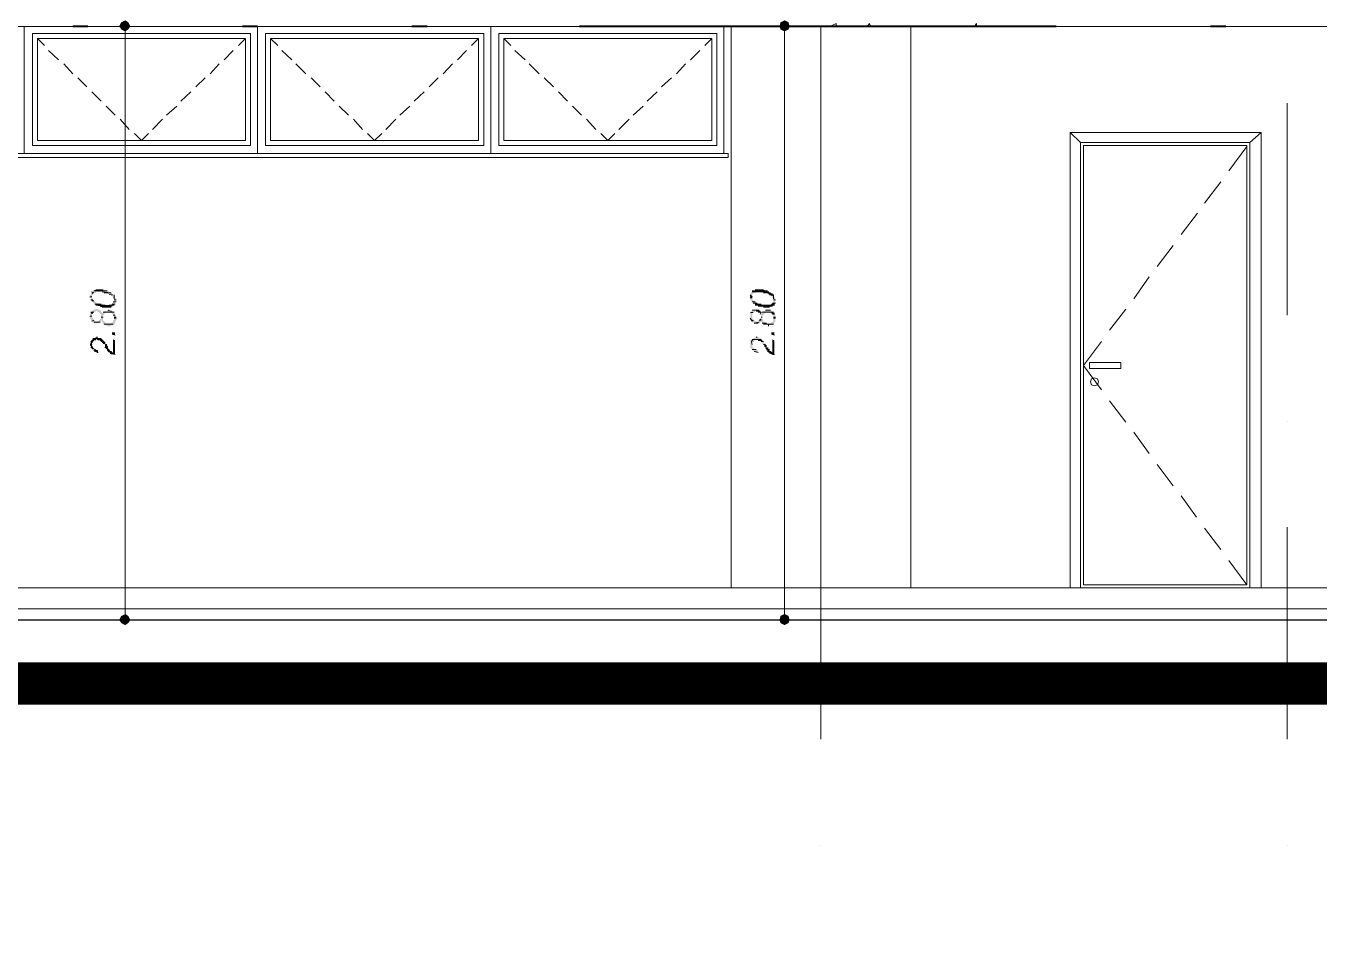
# Model space of a CAD drawing. Header units: millimetres. Extents: x 182 to 575, y -105 to 95.
# Drawn here: x 287.38 to 293.48, y 64.96 to 69.31 of the extents above; entities that cross this region are included whole.
import ezdxf

# ---------------------------------------------------------------- set-up
doc = ezdxf.new("R2010")
doc.units = ezdxf.units.MM
doc.header["$MEASUREMENT"] = 0
doc.layers.add('PDF_Geometry', color=7, linetype='Continuous')
doc.layers.add('PDF_Solid Fills', color=7, linetype='Continuous')

msp = doc.modelspace()

# ---------------------------------------------------------------- hatches: boundary and pattern name
at = {"layer": 'PDF_Solid Fills', "transparency": 33554559}
for points in [[(287.8325837197804, 69.2919589996221), (287.8516305716323, 69.28243556046863), (287.865917317664, 69.2919589996221), (287.8754407303625, 69.30624574565383), (287.865917317664, 69.32529257105065), (287.8516305716323, 69.3348160102041), (287.8325837197804, 69.32529257105065), (287.8230603070821, 69.30624574565383)], [(290.9421085610503, 69.2919589996221), (290.961155412902, 69.28243556046863), (290.9802022382989, 69.2919589996221), (290.9849655716323, 69.30624574565383), (290.9802022382989, 69.32529257105065), (290.961155412902, 69.3348160102041), (290.9421085610503, 69.32529257105065), (290.9373452277168, 69.30624574565383)], [(290.9135350689868, 68.03005228004537), (290.9135350689868, 68.0348156133787), (290.9087749631666, 68.03957894671203), (290.9040116562884, 68.0443390260771), (290.8992515504682, 68.04910235941045), (290.8944882171349, 68.04910235941045), (290.8563945398862, 68.05386246523054), (290.8563945398862, 68.04910235941045), (290.875441391738, 68.04910235941045), (290.8802014711032, 68.0443390260771), (290.8849648044364, 68.0443390260771), (290.8897281377698, 68.03957894671203), (290.8944882171349, 68.03957894671203), (290.8992515504682, 68.0348156133787), (290.9040116562884, 68.0348156133787), (290.9040116562884, 68.02529220068027), (290.9087749631666, 68.02529220068027), (290.9087749631666, 68.00624534882843), (290.9040116562884, 68.0014820154951), (290.8992515504682, 67.99672193613003), (290.8944882171349, 67.99672193613003), (290.8897281377698, 67.9919586027967), (290.8611546192514, 67.9919586027967), (290.8563945398862, 67.99672193613003), (290.8421077938544, 67.99672193613003), (290.8373444605212, 68.0014820154951), (290.8278210478228, 68.0014820154951), (290.8278210478228, 68.00624534882843), (290.8230609420026, 68.00624534882843), (290.8182976086692, 68.01100545464854), (290.8135375293043, 68.01576876152686), (290.8087741959708, 68.02052886734694), (290.8087741959708, 68.0443390260771), (290.8135375293043, 68.0443390260771), (290.8135375293043, 68.04910235941045), (290.8230609420026, 68.04910235941045), (290.8278210478228, 68.05386246523054), (290.8040108626375, 68.05386246523054), (290.8040108626375, 68.04910235941045), (290.7992507832726, 68.0443390260771), (290.7992507832726, 68.01576876152686), (290.8040108626375, 68.01576876152686), (290.8040108626375, 68.01100545464854), (290.8087741959708, 68.00624534882843), (290.8182976086692, 67.99672193613003), (290.8230609420026, 67.99672193613003), (290.8230609420026, 67.9919586027967), (290.832584354701, 67.9919586027967), (290.8373444605212, 67.98719526946334), (290.8468678732196, 67.98719526946334), (290.8468678732196, 67.98243519009829), (290.8992515504682, 67.98243519009829), (290.8992515504682, 67.98719526946334), (290.9040116562884, 67.98719526946334), (290.9087749631666, 67.9919586027967), (290.9135350689868, 67.9919586027967), (290.9135350689868, 67.99672193613003), (290.9182984023201, 68.0014820154951), (290.9182984023201, 68.02529220068027)], [(290.8659179525847, 68.063385877929), (290.8230609420026, 68.063385877929), (290.8182976086692, 68.05862577210885), (290.8706780584047, 68.05862577210885)], [(287.7325829525847, 67.98719526946334), (287.7373462594629, 67.98243519009829), (287.7849633758651, 67.98243519009829), (287.7897267091984, 67.98719526946334), (287.7944900425317, 67.98719526946334), (287.7230595134312, 67.9919586027967), (287.7230595134312, 67.98719526946334)], [(287.7325829525847, 67.82529063983374), (287.7373462594629, 67.82053053401363), (287.7421063652831, 67.82053053401363), (287.7563931113149, 67.81576722713531), (287.7516297779814, 67.82053053401363), (287.7468696986164, 67.82529063983374), (287.7421063652831, 67.83005397316707), (287.7373462594629, 67.83481405253215), (287.699249354701, 67.83481405253215), (287.699249354701, 67.83005397316707), (287.6944892488809, 67.83005397316707), (287.6944892488809, 67.82529063983374), (287.6897259420026, 67.82529063983374), (287.6897259420026, 67.81100712131523), (287.6849658361825, 67.81100712131523), (287.6849658361825, 67.80148370861679), (287.6897259420026, 67.79672037528347), (287.6897259420026, 67.78719696258503), (287.6944892488809, 67.78719696258503), (287.6944892488809, 67.78243362925171), (287.7087727673994, 67.78243362925171), (287.7040126880344, 67.78719696258503), (287.699249354701, 67.79195704195014), (287.699249354701, 67.79672037528347), (287.6944892488809, 67.79672037528347), (287.6944892488809, 67.81100712131523), (287.699249354701, 67.81576722713531), (287.699249354701, 67.82053053401363), (287.7040126880344, 67.82053053401363), (287.7040126880344, 67.82529063983374), (287.7135361007328, 67.82529063983374), (287.7135361007328, 67.83005397316707), (287.7182994340661, 67.83005397316707), (287.7230595134312, 67.82529063983374)], [(287.7802032965, 67.7665625137726), (287.7802032965, 67.76338677739986), (287.7849633758651, 67.76243515184295), (287.7849633758651, 67.75862669803479), (287.8040134552301, 67.75862669803479), (287.8040134552301, 67.82529063983374), (287.7944900425317, 67.83005397316707), (287.7944900425317, 67.76815011073319), (287.7897267091984, 67.76815011073319), (287.7897267091984, 67.7729102165533), (287.7802032965, 67.7729102165533), (287.7802032965, 67.77767352343162), (287.7754399631666, 67.78243362925171), (287.7706798573466, 67.78719696258503), (287.7706798573466, 67.79195704195014), (287.7563931113149, 67.79195704195014), (287.7611564446481, 67.78719696258503), (287.7659165240132, 67.78243362925171), (287.7659165240132, 67.77767352343162), (287.7706798573466, 67.7729102165533), (287.7754399631666, 67.76815011073319)], [(287.7897267091984, 67.8538641318972), (287.8040134552301, 67.84910079856388), (287.8040134552301, 67.86338757105067), (287.7897267091984, 67.86338757105067)], [(290.8373444605212, 67.76815011073319), (290.8373444605212, 67.77767352343162), (290.832584354701, 67.77767352343162), (290.8278210478228, 67.78243362925171), (290.8182976086692, 67.78243362925171), (290.8182976086692, 67.78719696258503), (290.8135375293043, 67.78719696258503), (290.8135375293043, 67.79195704195014), (290.8087741959708, 67.79195704195014), (290.8087741959708, 67.81576722713531), (290.8135375293043, 67.82053053401363), (290.8135375293043, 67.82529063983374), (290.8230609420026, 67.82529063983374), (290.8278210478228, 67.83005397316707), (290.832584354701, 67.83005397316707), (290.8373444605212, 67.82529063983374), (290.8468678732196, 67.82529063983374), (290.8468678732196, 67.82053053401363), (290.851631206553, 67.82053053401363), (290.851631206553, 67.81576722713531), (290.8563945398862, 67.81576722713531), (290.8563945398862, 67.81100712131523), (290.8611546192514, 67.80624378798187), (290.8659179525847, 67.80148370861679), (290.8659179525847, 67.79672037528347), (290.8706780584047, 67.79195704195014), (290.8802014711032, 67.79195704195014), (290.875441391738, 67.79672037528347), (290.875441391738, 67.80148370861679), (290.8706780584047, 67.80624378798187), (290.8706780584047, 67.81100712131523), (290.8659179525847, 67.81100712131523), (290.8659179525847, 67.81576722713531), (290.8611546192514, 67.82053053401363), (290.8563945398862, 67.82529063983374), (290.8563945398862, 67.83005397316707), (290.851631206553, 67.83005397316707), (290.851631206553, 67.83481405253215), (290.8421077938544, 67.83481405253215), (290.8421077938544, 67.83957738586547), (290.8182976086692, 67.83957738586547), (290.8182976086692, 67.83481405253215), (290.8135375293043, 67.83481405253215), (290.8087741959708, 67.83005397316707), (290.8040108626375, 67.82529063983374), (290.8040108626375, 67.82053053401363), (290.7992507832726, 67.82053053401363), (290.7992507832726, 67.79195704195014), (290.8040108626375, 67.78719696258503), (290.8040108626375, 67.78243362925171), (290.8087741959708, 67.78243362925171), (290.8087741959708, 67.77767352343162), (290.8159167728388, 67.77529266668022), (290.8182976086692, 67.7729102165533), (290.8246480053321, 67.77132315322392), (290.8278210478228, 67.76815011073319)], [(290.8897281377698, 67.76656233442566), (290.8897281377698, 67.76338677739986), (290.895678845337, 67.76219696254974), (290.8992515504682, 67.75862669803479), (290.9135350689868, 67.75862669803479), (290.9135350689868, 67.82529063983374), (290.9040116562884, 67.83005397316707), (290.9040116562884, 67.76815011073319), (290.8992515504682, 67.7729102165533), (290.8944882171349, 67.7729102165533), (290.8897281377698, 67.77767352343162), (290.8897281377698, 67.78243362925171), (290.875441391738, 67.78243362925171), (290.875441391738, 67.77767352343162), (290.8802014711032, 67.77767352343162), (290.8802014711032, 67.7729102165533), (290.8849648044364, 67.7729102165533), (290.8849648044364, 67.76815011073319)], [(290.8992515504682, 67.8538641318972), (290.9135350689868, 67.84910079856388), (290.9135350689868, 67.86338757105067), (290.8992515504682, 67.86338757105067)], [(287.7040126880344, 67.77576832029258), (287.7040126880344, 67.7729102165533), (287.7167120180051, 67.76973645120157), (287.7182994340661, 67.76815011073319), (287.7230595134312, 67.76815011073319), (287.7230595134312, 67.77767352343162), (287.699249354701, 67.77767352343162)], [(287.8516305716323, 66.48243323242633), (287.865917317664, 66.49195989909298), (287.8754407303625, 66.5062434176115), (287.865917317664, 66.52529024300834), (287.8516305716323, 66.53481690967499), (287.8325837197804, 66.52529024300834), (287.8230603070821, 66.5062434176115), (287.8325837197804, 66.49195989909298)], [(290.961155412902, 66.48243323242633), (290.9802022382989, 66.49195989909298), (290.9849655716323, 66.5062434176115), (290.9802022382989, 66.52529024300834), (290.961155412902, 66.53481690967499), (290.9421085610503, 66.52529024300834), (290.9373452277168, 66.5062434176115), (290.9421085610503, 66.49195989909298)]]:
    msp.add_hatch(color=256, dxfattribs=at).paths.add_polyline_path(points)
h = msp.add_hatch(color=256, dxfattribs=at)
h.paths.add_polyline_path([(289.8127043037751, 69.16005292720146), (289.8227039009973, 69.16005292720146), (289.8127043037751, 69.16005292720146)], flags=0)
h.paths.add_polyline_path([(289.8227039009973, 69.15755388553478), (289.8152033593307, 69.15755388553478), (289.8227039009973, 69.15755388553478)], flags=0)
h.paths.add_polyline_path([(289.8152033593307, 69.15755388553478), (289.8227039009973, 69.15755388553478), (289.8152033593307, 69.15755388553478)], flags=0)
h.paths.add_polyline_path([(289.8177024148862, 69.15255407997924), (289.8252029565529, 69.15255407997924), (289.8177024148862, 69.15255407997924)], flags=0)
h = msp.add_hatch(color=256, dxfattribs=at)
h.paths.add_polyline_path([(287.4202041787751, 68.47505367720146), (287.3902019982195, 68.47505367720146), (287.4202041787751, 68.47505367720146)], flags=0)
h.paths.add_polyline_path([(287.3902019982195, 68.47505367720146), (287.4202041787751, 68.47505367720146), (287.3902019982195, 68.47505367720146)], flags=0)
h.paths.add_polyline_path([(287.4177017343306, 68.47505367720146), (287.392704442664, 68.47505367720146), (287.4177017343306, 68.47505367720146)], flags=0)
h = msp.add_hatch(color=256, dxfattribs=at)
h.paths.add_polyline_path([(287.4277013315529, 68.43255285775702), (287.3977025398862, 68.43255285775702), (287.4277013315529, 68.43255285775702)], flags=0)
h.paths.add_polyline_path([(287.4277013315529, 68.43255285775702), (287.4002015954418, 68.43255285775702), (287.4277013315529, 68.43255285775702)], flags=0)
h.paths.add_polyline_path([(287.4002015954418, 68.43255285775702), (287.4277013315529, 68.43255285775702), (287.4002015954418, 68.43255285775702)], flags=0)
h = msp.add_hatch(color=256, dxfattribs=at)
h.paths.add_polyline_path([(287.4202041787751, 68.43005381609035), (287.4077021371085, 68.43005381609035), (287.4202041787751, 68.43005381609035)], flags=0)
h.paths.add_polyline_path([(287.4077021371085, 68.43005381609035), (287.4202041787751, 68.43005381609035), (287.4077021371085, 68.43005381609035)], flags=0)
h.paths.add_polyline_path([(287.4177017343306, 68.43005381609035), (287.410201192664, 68.43005381609035), (287.4177017343306, 68.43005381609035)], flags=0)
h.paths.add_polyline_path([(287.410201192664, 68.43005381609035), (287.4177017343306, 68.43005381609035), (287.410201192664, 68.43005381609035)], flags=0)
h = msp.add_hatch(color=256, dxfattribs=at)
h.paths.add_polyline_path([(287.4052030954418, 68.15255407997924), (287.4052030954418, 68.15255407997924), (287.4052030954418, 68.15255407997924)], flags=0)
h.paths.add_polyline_path([(287.4002015954418, 68.15255407997924), (287.410201192664, 68.15255407997924), (287.4002015954418, 68.15255407997924)], flags=0)
h.paths.add_polyline_path([(287.410201192664, 68.15255407997924), (287.4002015954418, 68.15255407997924), (287.410201192664, 68.15255407997924)], flags=0)
h.paths.add_polyline_path([(287.3977025398862, 68.15255407997924), (287.4127036371085, 68.15255407997924), (287.3977025398862, 68.15255407997924)], flags=0)
h.paths.add_polyline_path([(287.4127036371085, 68.15255407997924), (287.3977025398862, 68.15255407997924), (287.4127036371085, 68.15255407997924)], flags=0)
h = msp.add_hatch(color=256, dxfattribs=at)
h.paths.add_polyline_path([(287.4202041787751, 68.14505353831257), (287.4277013315529, 68.14505353831257), (287.4202041787751, 68.14505353831257)], flags=0)
h.paths.add_polyline_path([(287.4277013315529, 68.14505353831257), (287.4202041787751, 68.14505353831257), (287.4277013315529, 68.14505353831257)], flags=0)
h.paths.add_polyline_path([(287.4227032204417, 68.1425544966459), (287.4302037621084, 68.1425544966459), (287.4227032204417, 68.1425544966459)], flags=0)
h.paths.add_polyline_path([(287.4302037621084, 68.1425544966459), (287.4227032204417, 68.1425544966459), (287.4302037621084, 68.1425544966459)], flags=0)
h = msp.add_hatch(color=256, dxfattribs=at)
h.paths.add_polyline_path([(287.4202041787751, 68.0800544966459), (287.3902019982195, 68.0800544966459), (287.4202041787751, 68.0800544966459)], flags=0)
h.paths.add_polyline_path([(287.3902019982195, 68.0800544966459), (287.4202041787751, 68.0800544966459), (287.3902019982195, 68.0800544966459)], flags=0)
h.paths.add_polyline_path([(287.4177017343306, 68.0800544966459), (287.392704442664, 68.0800544966459), (287.4177017343306, 68.0800544966459)], flags=0)
h = msp.add_hatch(color=256, dxfattribs=at)
h.paths.add_polyline_path([(287.4277013315529, 68.03755367720146), (287.3977025398862, 68.03755367720146), (287.4277013315529, 68.03755367720146)], flags=0)
h.paths.add_polyline_path([(287.4277013315529, 68.03755367720146), (287.4002015954418, 68.03755367720146), (287.4277013315529, 68.03755367720146)], flags=0)
h.paths.add_polyline_path([(287.4002015954418, 68.03755367720146), (287.4277013315529, 68.03755367720146), (287.4002015954418, 68.03755367720146)], flags=0)
h = msp.add_hatch(color=256, dxfattribs=at)
h.paths.add_polyline_path([(287.4202041787751, 68.03505292720146), (287.4077021371085, 68.03505292720146), (287.4202041787751, 68.03505292720146)], flags=0)
h.paths.add_polyline_path([(287.4077021371085, 68.03505292720146), (287.4202041787751, 68.03505292720146), (287.4077021371085, 68.03505292720146)], flags=0)
h.paths.add_polyline_path([(287.4177017343306, 68.03505292720146), (287.410201192664, 68.03505292720146), (287.4177017343306, 68.03505292720146)], flags=0)
h.paths.add_polyline_path([(287.410201192664, 68.03505292720146), (287.4177017343306, 68.03505292720146), (287.410201192664, 68.03505292720146)], flags=0)
h = msp.add_hatch(color=256, dxfattribs=at)
h.paths.add_polyline_path([(287.8040134552301, 68.0348156133787), (287.7992501218969, 68.0348156133787), (287.7992501218969, 68.03957894671203), (287.7944900425317, 68.03957894671203), (287.7849633758651, 68.03957894671203), (287.7849633758651, 68.0348156133787), (287.7897267091984, 68.0348156133787), (287.7944900425317, 68.03005228004537), (287.7944900425317, 68.02529220068027), (287.7992501218969, 68.02052886734694), (287.7992501218969, 68.01100545464854), (287.7944900425317, 68.00624534882843), (287.7944900425317, 68.0014820154951), (287.7897267091984, 68.0014820154951), (287.7897267091984, 67.99672193613003), (287.7849633758651, 67.99672193613003), (287.7802032965, 67.9919586027967), (287.7992501218969, 67.9919586027967), (287.8040134552301, 67.99672193613003), (287.8040134552301, 68.00624534882843), (287.8087735610503, 68.00624534882843), (287.8087735610503, 68.02052886734694), (287.8040134552301, 68.02529220068027)])
h.paths.add_polyline_path([(287.7468696986164, 67.9919586027967), (287.7468696986164, 67.99672193613003), (287.7278228467645, 67.99672193613003), (287.7278228467645, 68.0014820154951), (287.7182994340661, 68.0014820154951), (287.7135361007328, 68.00624534882843), (287.7087727673994, 68.00624534882843), (287.7087727673994, 68.01100545464854), (287.7040126880344, 68.01100545464854), (287.7040126880344, 68.01576876152686), (287.699249354701, 68.01576876152686), (287.699249354701, 68.02052886734694), (287.6944892488809, 68.02529220068027), (287.6944892488809, 68.03957894671203), (287.699249354701, 68.03957894671203), (287.699249354701, 68.0443390260771), (287.7040126880344, 68.04910235941045), (287.7135361007328, 68.04910235941045), (287.7135361007328, 68.05386246523054), (287.7421063652831, 68.05386246523054), (287.7468696986164, 68.04910235941045), (287.7611564446481, 68.04910235941045), (287.7668689291974, 68.04814995422632), (287.7706798573466, 68.0443390260771), (287.7754399631666, 68.0443390260771), (287.7944900425317, 68.03957894671203), (287.7944900425317, 68.0443390260771), (287.7897267091984, 68.0443390260771), (287.7897267091984, 68.04910235941045), (287.7802032965, 68.04910235941045), (287.7802032965, 68.05386246523054), (287.7754399631666, 68.05386246523054), (287.7706798573466, 68.05862577210885), (287.7563931113149, 68.05862577210885), (287.7563931113149, 68.063385877929), (287.7516297779814, 68.063385877929), (287.7087727673994, 68.05862577210885), (287.699249354701, 68.05862577210885), (287.699249354701, 68.05386246523054), (287.6944892488809, 68.05386246523054), (287.6897259420026, 68.04910235941045), (287.6897259420026, 68.03957894671203), (287.6849658361825, 68.03957894671203), (287.6849658361825, 68.02529220068027), (287.6897259420026, 68.02529220068027), (287.6897259420026, 68.01576876152686), (287.6944892488809, 68.01100545464854), (287.6944892488809, 68.00624534882843), (287.699249354701, 68.00624534882843), (287.699249354701, 68.0014820154951), (287.7040126880344, 68.0014820154951), (287.7040126880344, 67.99672193613003), (287.7087727673994, 67.99672193613003), (287.7135361007328, 67.9919586027967)])
h = msp.add_hatch(color=256, dxfattribs=at)
h.paths.add_polyline_path([(287.432702817664, 67.97005388553478), (287.4252022759973, 67.97005388553478), (287.432702817664, 67.97005388553478)], flags=0)
h.paths.add_polyline_path([(287.4252022759973, 67.97005388553478), (287.432702817664, 67.97005388553478), (287.4252022759973, 67.97005388553478)], flags=0)
h.paths.add_polyline_path([(287.432702817664, 67.97005388553478), (287.4252022759973, 67.97005388553478), (287.432702817664, 67.97005388553478)], flags=0)
h = msp.add_hatch(color=256, dxfattribs=at)
h.paths.add_polyline_path([(287.4302037621084, 67.96505407997924), (287.4352018732196, 67.96505407997924), (287.4302037621084, 67.96505407997924)], flags=0)
h.paths.add_polyline_path([(287.4352018732196, 67.96505407997924), (287.4302037621084, 67.96505407997924), (287.4352018732196, 67.96505407997924)], flags=0)
h.paths.add_polyline_path([(287.4377043037751, 67.96005428831256), (287.432702817664, 67.96005428831256), (287.4377043037751, 67.96005428831256)], flags=0)
h.paths.add_polyline_path([(287.432702817664, 67.96005428831256), (287.4377043037751, 67.96005428831256), (287.432702817664, 67.96005428831256)], flags=0)
h = msp.add_hatch(color=256, dxfattribs=at)
h.paths.add_polyline_path([(287.6897259420026, 67.95862500491309), (287.6897259420026, 67.94910159221469), (287.6849658361825, 67.94910159221469), (287.6849658361825, 67.93005474036283), (287.6897259420026, 67.92291376841406), (287.6897259420026, 67.9205313276644), (287.6944892488809, 67.91576799433108), (287.6944892488809, 67.91100466099776), (287.7040126880344, 67.91100466099776), (287.7040126880344, 67.90624458163265), (287.7278228467645, 67.90624458163265), (287.7278228467645, 67.91021158183499), (287.7325829525847, 67.91100466099776), (287.7373462594629, 67.91100466099776), (287.7373462594629, 67.91576799433108), (287.7405200189345, 67.91894390571917), (287.7421063652831, 67.91577122183533), (287.7421063652831, 67.91100466099776), (287.7468696986164, 67.90624458163265), (287.7468696986164, 67.90148124829932), (287.7516297779814, 67.90148124829932), (287.7563931113149, 67.89672114247924), (287.7659165240132, 67.89672114247924), (287.7659165240132, 67.89195783560092), (287.7802032965, 67.89195783560092), (287.7849633758651, 67.89672114247924), (287.7944900425317, 67.89672114247924), (287.7944900425317, 67.90148124829932), (287.7992501218969, 67.90148124829932), (287.8040134552301, 67.91100466099776), (287.8040134552301, 67.91100951603752), (287.8087735610503, 67.9205313276644), (287.8087735610503, 67.93481484618293), (287.8040134552301, 67.93957815306125), (287.8040134552301, 67.94910159221469), (287.7992501218969, 67.95386167157977), (287.7992501218969, 67.95862500491309), (287.7944900425317, 67.95862500491309), (287.7944900425317, 67.96338833824642), (287.7516297779814, 67.96338833824642), (287.7516297779814, 67.95862500491309), (287.7468696986164, 67.95862500491309), (287.7468696986164, 67.95386167157977), (287.7421063652831, 67.95386167157977), (287.7421063652831, 67.95862500491309), (287.7373462594629, 67.95862500491309), (287.7373462594629, 67.96338833824642), (287.7325829525847, 67.9681484176115), (287.7278228467645, 67.9681484176115), (287.7230595134312, 67.97291175094482), (287.7087727673994, 67.97291175094482), (287.7040126880344, 67.9681484176115), (287.699249354701, 67.9681484176115), (287.6944892488809, 67.96338833824642)])
h.paths.add_polyline_path([(287.699249354701, 67.95386167157977), (287.7040126880344, 67.95862500491309), (287.7087727673994, 67.95862500491309), (287.7135361007328, 67.96338833824642), (287.7182994340661, 67.96338833824642), (287.7230595134312, 67.95862500491309), (287.7278228467645, 67.95862500491309), (287.7325829525847, 67.95386167157977), (287.7325829525847, 67.94910159221469), (287.7373462594629, 67.94910159221469), (287.7373462594629, 67.92529140702949), (287.7325829525847, 67.92529140702949), (287.7325829525847, 67.9205313276644), (287.7278228467645, 67.9205313276644), (287.7230595134312, 67.91576799433108), (287.7087727673994, 67.91576799433108), (287.7087727673994, 67.9205313276644), (287.7040126880344, 67.9205313276644), (287.699249354701, 67.92529140702949), (287.699249354701, 67.93005474036283), (287.6944892488809, 67.93481484618293), (287.6944892488809, 67.94910159221469), (287.699249354701, 67.94910159221469)], flags=0)
h.paths.add_polyline_path([(287.7754399631666, 67.95862500491309), (287.7802032965, 67.95386167157977), (287.7897267091984, 67.95386167157977), (287.7897267091984, 67.94910159221469), (287.7944900425317, 67.94910159221469), (287.7944900425317, 67.93957815306125), (287.7992501218969, 67.93481484618293), (287.7992501218969, 67.9205313276644), (287.7944900425317, 67.9205313276644), (287.7944900425317, 67.91100466099776), (287.7897267091984, 67.91100466099776), (287.7849633758651, 67.90624458163265), (287.7611564446481, 67.90624458163265), (287.7563931113149, 67.91100466099776), (287.7516297779814, 67.91576799433108), (287.7468696986164, 67.9205313276644), (287.7468696986164, 67.9427519213511), (287.7516297779814, 67.94433825888136), (287.7516297779814, 67.94910159221469), (287.7563931113149, 67.95386167157977), (287.7611564446481, 67.95386167157977), (287.7611564446481, 67.95743457846477), (287.7659165240132, 67.95862500491309)], flags=0)
h = msp.add_hatch(color=256, dxfattribs=at)
h.paths.add_polyline_path([(290.8992515504682, 67.95386167157977), (290.9040116562884, 67.94910159221469), (290.9040116562884, 67.94433825888136), (290.9087749631666, 67.94433825888136), (290.9087749631666, 67.91576799433108), (290.9040116562884, 67.91100466099776), (290.8992515504682, 67.91100466099776), (290.8992515504682, 67.90624458163265), (290.8706780584047, 67.90624458163265), (290.8659179525847, 67.91100466099776), (290.8659179525847, 67.91576799433108), (290.8611546192514, 67.91576799433108), (290.8611546192514, 67.9205313276644), (290.8563945398862, 67.92529140702949), (290.8563945398862, 67.93957815306125), (290.8611546192514, 67.94433825888136), (290.8611546192514, 67.94592638947313), (290.8659179525847, 67.94910159221469), (290.8659179525847, 67.95386167157977), (290.8706780584047, 67.95386167157977), (290.874250763536, 67.95743437671102), (290.8802014711032, 67.95862500491309), (290.8849648044364, 67.95862500491309), (290.8897281377698, 67.95767207785781), (290.8897281377698, 67.95386167157977)])
h.paths.add_polyline_path([(290.9135350689868, 67.94910159221469), (290.9135350689868, 67.95386167157977), (290.9087749631666, 67.95386167157977), (290.9087749631666, 67.95862500491309), (290.9040116562884, 67.95862500491309), (290.9040116562884, 67.96338833824642), (290.8992515504682, 67.96338833824642), (290.8944882171349, 67.9681484176115), (290.8706780584047, 67.9681484176115), (290.8706780584047, 67.96338833824642), (290.8611546192514, 67.96338833824642), (290.8611546192514, 67.95862500491309), (290.8563945398862, 67.95862500491309), (290.8563945398862, 67.95386167157977), (290.8468678732196, 67.96338833824642), (290.8278210478228, 67.96338833824642), (290.8337745794685, 67.96219730646622), (290.8373444605212, 67.95862500491309), (290.8421077938544, 67.95862500491309), (290.8421077938544, 67.95386167157977), (290.8468678732196, 67.94910159221469), (290.8468678732196, 67.94433825888136), (290.851631206553, 67.94433825888136), (290.851631206553, 67.93481484618293), (290.8468678732196, 67.93005474036283), (290.8468678732196, 67.92529140702949), (290.8421077938544, 67.9205313276644), (290.8373444605212, 67.9205313276644), (290.8373444605212, 67.91576799433108), (290.8230609420026, 67.91576799433108), (290.8182976086692, 67.9205313276644), (290.8135375293043, 67.9205313276644), (290.8135375293043, 67.92529140702949), (290.8087741959708, 67.92529140702949), (290.8087741959708, 67.95386167157977), (290.7992507832726, 67.95386167157977), (290.7992507832726, 67.9205313276644), (290.8040108626375, 67.91815047476778), (290.8040108626375, 67.91576799433108), (290.8087741959708, 67.91576799433108), (290.8087741959708, 67.91100466099776), (290.8135375293043, 67.91100466099776), (290.8182976086692, 67.90624458163265), (290.8373444605212, 67.90624458163265), (290.8421077938544, 67.91100466099776), (290.8468678732196, 67.91100466099776), (290.851631206553, 67.91576799433108), (290.8563945398862, 67.90624458163265), (290.8611546192514, 67.90148124829932), (290.8659179525847, 67.90148124829932), (290.9040116562884, 67.89672114247924), (290.9087749631666, 67.90148124829932), (290.9135350689868, 67.90624458163265), (290.9135350689868, 67.90862220041133), (290.9182984023201, 67.91576799433108), (290.9182984023201, 67.94433825888136)], flags=0)
h.paths.add_polyline_path([(290.8230609420026, 67.96338833824642), (290.8040108626375, 67.96338833824642), (290.8040108626375, 67.95862500491309), (290.8182976086692, 67.95862500491309)])

# ---------------------------------------------------------------- linework, layer by layer
at = {"layer": 'PDF_Geometry', "lineweight": 13}
for points in [[(303.7230608097275, 69.30624574565383), (299.0802036668704, 69.30624574565383), (280.5040117621085, 69.30624574565383), (280.5563922118439, 69.30624574565383)], [(291.1325834552302, 69.30624574565383), (291.1325834552302, 66.65862460808769)], [(287.4373471853889, 69.24910196258506), (287.4706775293042, 69.21576839115647)], [(287.8516305716323, 66.53481690967499), (287.8516305716323, 66.55862384089191), (287.8516305716323, 69.2586254017385), (287.8516305716323, 69.28243556046863)], [(288.3849648044364, 69.21576839115647), (288.4182984023201, 69.24910196258506)], [(288.5706795927963, 69.21576839115647), (288.5373460213677, 69.24910196258506)], [(289.5182972382989, 69.24910196258506), (289.4849636404153, 69.21576839115647)], [(289.6373448573466, 69.24910196258506), (289.6706784287751, 69.21576839115647)], [(290.5849657039074, 69.21576839115647), (290.6182993017909, 69.24910196258506)], [(290.961155412902, 66.53481690967499), (290.961155412902, 66.55862384089191), (290.961155412902, 69.2586254017385), (290.961155412902, 69.28243556046863)], [(287.4897276086693, 69.1919582059713), (287.5373447250714, 69.14910119538928)], [(288.3182976086692, 69.14910119538928), (288.3611546192514, 69.1919582059713)], [(288.6373467885635, 69.14910119538928), (288.5897264446481, 69.1919582059713)], [(289.4611567091985, 69.1919582059713), (289.4182964446481, 69.14910119538928)], [(289.689725280627, 69.1919582059713), (289.7373456245423, 69.14910119538928)], [(290.5182985345953, 69.14910119538928), (290.5611555451773, 69.1919582059713)], [(287.5611548838016, 69.13005434353744), (287.6040118943836, 69.08243402607712)], [(288.2516304393571, 69.08243402607712), (288.2944874499391, 69.13005434353744)], [(288.7040107303624, 69.08243402607712), (288.6563936404153, 69.13005434353744)], [(289.3944895134313, 69.13005434353744), (289.3516325028492, 69.08243402607712)], [(289.7563924763942, 69.13005434353744), (289.8040128203095, 69.08243402607712)], [(290.4516313388281, 69.08243402607712), (290.4944883494101, 69.13005434353744)], [(287.6278220795688, 69.06338717422526), (287.6706790901508, 69.02053016364326)], [(288.1849632435899, 69.02053016364326), (288.2278202541719, 69.06338717422526)], [(288.7706779261296, 69.02053016364326), (288.7278209155476, 69.06338717422526)], [(289.327822344119, 69.06338717422526), (289.284965307082, 69.02053016364326)], [(289.8278229790396, 69.06338717422526), (289.8706799896216, 69.02053016364326)], [(290.3802040636957, 69.02053016364326), (290.4278211800979, 69.06338717422526)], [(287.6944892488809, 68.99671997845806), (287.7373462594629, 68.95386296787606)], [(288.1135359684577, 68.95386296787606), (288.161156312373, 68.99671997845806)], [(288.8373450954417, 68.95386296787606), (288.7944880848597, 68.99671997845806)], [(289.2611551483518, 68.99671997845806), (289.2135348044366, 68.95386296787606)], [(289.8944869208386, 68.99671997845806), (289.9373471853889, 68.95386296787606)], [(290.3135368679285, 68.95386296787606), (290.3611539843307, 68.99671997845806)], [(287.7611564446481, 68.93005280914588), (287.8040134552301, 68.88719579856388)], [(288.0468687991455, 68.88719579856388), (288.0944891166058, 68.93005280914588)], [(288.904012291209, 68.88719579856388), (288.8611552806269, 68.93005280914588)], [(289.1944879525846, 68.93005280914588), (289.1468708626376, 68.88719579856388)], [(289.9611541166058, 68.93005280914588), (290.0040111271878, 68.88719579856388)], [(290.2468696986164, 68.88719579856388), (290.2944900425317, 68.93005280914588)], [(291.1325834552302, 67.94433825888136), (291.1325834552302, 68.94433955517763)], [(293.332584354701, 67.94433825888136), (293.332584354701, 68.94433955517763)], [(287.827820386447, 68.86814894671204), (287.8706773970291, 68.82052860279668)], [(287.9802016033783, 68.82052860279668), (288.0278219472937, 68.86814894671204)], [(288.9706794869762, 68.82052860279668), (288.9278224499391, 68.86814894671204)], [(289.1278207832725, 68.86814894671204), (289.0802036668704, 68.82052860279668)], [(290.027821285918, 68.86814894671204), (290.070678322955, 68.82052860279668)], [(290.1802025028493, 68.82052860279668), (290.2278228467645, 68.86814894671204)], [(293.2087734287752, 68.80624508427815), (293.2087734287752, 66.65862460808769), (292.3087728996746, 66.65862460808769), (292.3087728996746, 68.80624508427815)], [(292.3563932435899, 68.75862474036282), (292.3087728996746, 68.80624508427815), (293.2087734287752, 68.80624508427815), (293.1563929790398, 68.75862474036282)], [(287.8944875822142, 68.80148175094482), (287.9278211800979, 68.76814817951626), (287.9611547515264, 68.80148175094482)], [(289.0611535875053, 68.80148175094482), (289.02782324359, 68.76814817951626), (288.9944896457063, 68.80148175094482)], [(290.0944884816852, 68.80148175094482), (290.1278220795688, 68.76814817951626), (290.1611556774524, 68.80148175094482)], [(292.3563932435899, 66.65862460808769), (292.3563932435899, 68.75862474036282), (293.1563929790398, 68.75862474036282), (293.1563929790398, 66.65862460808769)], [(293.142106233008, 66.67291138057448), (293.142106233008, 68.74433799433109), (292.3706799896216, 68.74433799433109), (292.3706799896216, 66.67291138057448), (293.142106233008, 66.67291138057448), (293.0563922118439, 66.78719566628875)], [(293.142106233008, 68.73957791496599), (293.0563922118439, 68.62529037528347)], [(293.0182985345953, 68.57290995200304), (292.9421079261297, 68.47291241232048)], [(292.908774328246, 68.42529206840516), (292.8325837197804, 68.32529127475436)], [(292.7944900425317, 68.27291085147394), (292.7182994340661, 68.17291008427816)], [(292.6802025028493, 68.12529296787605), (292.6087752277169, 68.02052886734694)], [(287.6849658361825, 68.03005228004537), (287.6944892488809, 68.03005228004537), (287.6849658361825, 68.03005228004537)], [(287.6897259420026, 68.01576876152686), (287.699249354701, 68.01576876152686), (287.6897259420026, 68.01576876152686)], [(287.7040126880344, 68.04910235941045), (287.6944892488809, 68.05386246523054), (287.7040126880344, 68.04910235941045)], [(287.699249354701, 68.0443390260771), (287.6944892488809, 68.05386246523054), (287.699249354701, 68.0443390260771)], [(287.7659165240132, 68.05862577210885), (287.7040126880344, 68.05862577210885), (287.7659165240132, 68.05862577210885)], [(287.7302028996745, 68.063385877929), (287.7278212330079, 68.063385877929), (287.7278228467645, 68.063385877929), (287.7325845663413, 68.063385877929), (287.7278212330079, 68.063385877929), (287.7087727673994, 68.0610058250189)], [(287.7468696986164, 68.063385877929), (287.7135361007328, 68.063385877929), (287.7468696986164, 68.063385877929)], [(287.7754399631666, 68.04195898639458), (287.7873466695158, 68.03957894671203), (287.792106748881, 68.03957894671203)], [(287.7992501218969, 68.02052886734694), (287.7992501218969, 68.03957894671203), (287.7992501218969, 68.02052886734694)], [(290.7992507832726, 68.03005228004537), (290.8087741959708, 68.03005228004537), (290.7992507832726, 68.03005228004537)], [(290.7992507832726, 68.02529220068027), (290.8087741959708, 68.02529220068027), (290.7992507832726, 68.02529220068027)], [(290.8802014711032, 68.05862577210885), (290.8087741959708, 68.05862577210885), (290.8802014711032, 68.05862577210885)], [(290.8087741959708, 68.05386246523054), (290.8849648044364, 68.05386246523054), (290.8087741959708, 68.05386246523054)], [(290.8182976086692, 68.05862577210885), (290.8706780584047, 68.05862577210885), (290.8182976086692, 68.05862577210885)], [(290.8706780584047, 68.05862577210885), (290.8182976086692, 68.05862577210885), (290.8706780584047, 68.05862577210885)], [(290.8230609420026, 68.063385877929), (290.8611546192514, 68.063385877929), (290.8230609420026, 68.063385877929)], [(290.8611546192514, 68.063385877929), (290.8230609420026, 68.063385877929), (290.8611546192514, 68.063385877929)], [(290.8421077938544, 68.063385877929), (290.8421077938544, 68.063385877929), (290.8421077938544, 68.063385877929)], [(290.8421077938544, 68.05862577210885), (290.8468695002036, 68.05862577210885), (290.8444878335371, 68.05624411866972), (290.8873464711032, 68.05386246523054)], [(290.8540128732195, 68.05386246523054), (290.8706796721614, 68.05386246523054), (290.8468678732196, 68.05386246523054)], [(290.8944882171349, 68.04910235941045), (290.8611546192514, 68.04910235941045), (290.8944882171349, 68.04910235941045)], [(290.8802030848598, 68.04910235941045), (290.8825831377699, 68.04910235941045), (290.8873464711032, 68.04910235941045)], [(290.8849648044364, 68.0443390260771), (290.9040116562884, 68.0443390260771), (290.8849648044364, 68.0443390260771)], [(290.8897281377698, 68.03957894671203), (290.9087749631666, 68.03957894671203), (290.8897281377698, 68.03957894671203)], [(290.9087749631666, 68.03957894671203), (290.8897281377698, 68.03957894671203), (290.9087749631666, 68.03957894671203)], [(290.8992515504682, 68.0348156133787), (290.9087749631666, 68.03957894671203), (290.8992515504682, 68.0348156133787)], [(290.9087749631666, 68.02052886734694), (290.9087749631666, 68.03957894671203), (290.9087749631666, 68.02052886734694)], [(287.7040126880344, 67.95862500491309), (287.6897259420026, 67.95862500491309), (287.7040126880344, 67.95862500491309)], [(287.6897259420026, 67.95862500491309), (287.7040126880344, 67.95862500491309), (287.6897259420026, 67.95862500491309)], [(287.699249354701, 67.95386167157977), (287.6897259420026, 67.95386167157977), (287.699249354701, 67.95386167157977)], [(287.6944892488809, 68.01100545464854), (287.7040126880344, 68.01100545464854), (287.6944892488809, 68.01100545464854)], [(287.7897267091984, 67.98719526946334), (287.7325829525847, 67.98719526946334), (287.7897267091984, 67.98719526946334)], [(287.7325829525847, 67.98719526946334), (287.7897267091984, 67.98719526946334), (287.7325829525847, 67.98719526946334)], [(287.739726312373, 67.9919586027967), (287.7563931113149, 67.9919586027967), (287.7563947382989, 67.9919586027967), (287.7944900425317, 67.98957693613002)], [(287.7849633758651, 67.98243519009829), (287.7421063652831, 67.98243519009829), (287.7849633758651, 67.98243519009829)], [(287.7421063652831, 67.98243519009829), (287.7849633758651, 67.98243519009829), (287.7421063652831, 67.98243519009829)], [(287.7635364843308, 67.98243519009829), (287.7659181509973, 67.98243519009829), (287.7540114446481, 67.98243519009829)], [(287.7706798573466, 67.98243519009829), (287.7563931113149, 67.98243519009829), (287.7706798573466, 67.98243519009829)], [(287.7563931113149, 67.98243519009829), (287.7706798573466, 67.98243519009829), (287.7563931113149, 67.98243519009829)], [(287.7730599102566, 67.9681484176115), (287.7706782435899, 67.9681484176115), (287.7706798705741, 67.9681484176115), (287.7706782435899, 67.96576837792897), (287.7873450425317, 67.96338833824642)], [(287.7992501218969, 67.9919586027967), (287.7754399631666, 67.9919586027967), (287.7992501218969, 67.9919586027967)], [(287.7754399631666, 67.9919586027967), (287.7992501218969, 67.9919586027967), (287.7754399631666, 67.9919586027967)], [(287.8040134552301, 67.99672193613003), (287.7897267091984, 67.99672193613003), (287.8040134552301, 67.99672193613003)], [(287.7897267091984, 67.99672193613003), (287.8040134552301, 67.99672193613003), (287.7897267091984, 67.99672193613003)], [(287.7944900425317, 68.00624534882843), (287.8087735610503, 68.00624534882843), (287.7944900425317, 68.00624534882843)], [(290.8230609420026, 68.00624534882843), (290.8087741959708, 68.00624534882843), (290.8230609420026, 68.00624534882843)], [(290.8087741959708, 68.00624534882843), (290.8230609420026, 68.00624534882843), (290.8087741959708, 68.00624534882843)], [(290.8421077938544, 67.9681484176115), (290.8087741959708, 67.9681484176115), (290.8421077938544, 67.9681484176115)], [(290.851631206553, 67.99672193613003), (290.8230609420026, 67.99672193613003), (290.851631206553, 67.99672193613003)], [(290.8611546192514, 67.9919586027967), (290.8230609420026, 67.9919586027967), (290.8611546192514, 67.9919586027967)], [(290.8278210478228, 67.9919586027967), (290.9087749631666, 67.9919586027967), (290.8278210478228, 67.9919586027967)], [(290.9087749631666, 67.9919586027967), (290.8278210478228, 67.9919586027967), (290.9087749631666, 67.9919586027967)], [(290.8278210478228, 67.97291175094482), (290.8278210478228, 67.97291175094482), (290.8278210478228, 67.97291175094482)], [(290.8278210478228, 67.96338833824642), (290.8468678732196, 67.96338833824642), (290.8278210478228, 67.96338833824642)], [(290.8373444605212, 67.98719526946334), (290.9040116562884, 67.98719526946334), (290.8373444605212, 67.98719526946334)], [(290.9040116562884, 67.98719526946334), (290.8373444605212, 67.98719526946334), (290.9040116562884, 67.98719526946334)], [(290.8468678732196, 67.94910159221469), (290.851631206553, 67.95862500491309), (290.8468678732196, 67.94910159221469)], [(290.8897281377698, 67.98243519009829), (290.8611546192514, 67.98243519009829), (290.8897281377698, 67.98243519009829)], [(290.8611546192514, 67.98243519009829), (290.8897281377698, 67.98243519009829), (290.8611546192514, 67.98243519009829)], [(290.8706780584047, 67.98243519009829), (290.8802014711032, 67.98243519009829), (290.8706780584047, 67.98243519009829)], [(290.8944882171349, 67.9681484176115), (290.8706780584047, 67.9681484176115), (290.8944882171349, 67.9681484176115)], [(290.8802014711032, 67.9681484176115), (290.8849648044364, 67.9681484176115), (290.8802014711032, 67.9681484176115)], [(290.9135350689868, 67.99672193613003), (290.8992515504682, 67.99672193613003), (290.9135350689868, 67.99672193613003)], [(290.8992515504682, 67.99672193613003), (290.9135350689868, 67.99672193613003), (290.8992515504682, 67.99672193613003)], [(290.8992515504682, 67.95386167157977), (290.9135350689868, 67.95386167157977), (290.8992515504682, 67.95386167157977)], [(292.570678322955, 67.97291175094482), (292.4944877144894, 67.87291098374908)], [(287.6849658361825, 67.93957815306125), (287.6944892488809, 67.93957815306125), (287.6849658361825, 67.93957815306125)], [(287.6944892488809, 67.93957815306125), (287.6849658361825, 67.93957815306125), (287.6944892488809, 67.93957815306125)], [(287.7325829525847, 67.91100466099776), (287.7040126880344, 67.91100466099776), (287.7325829525847, 67.91100466099776)], [(287.7516297779814, 67.90148124829932), (287.7944900425317, 67.90148124829932), (287.7516297779814, 67.90148124829932)], [(287.7944900425317, 67.94433825888136), (287.8040134552301, 67.94433825888136), (287.7944900425317, 67.94433825888136)], [(290.8182976086692, 67.90624458163265), (290.8373444605212, 67.90624458163265), (290.8182976086692, 67.90624458163265)], [(290.8373444605212, 67.90624458163265), (290.8182976086692, 67.90624458163265), (290.8373444605212, 67.90624458163265)], [(290.8468678732196, 67.92529140702949), (290.851631206553, 67.9205313276644), (290.8468678732196, 67.92529140702949)], [(290.875441391738, 67.90624458163265), (290.8563945398862, 67.90624458163265), (290.875441391738, 67.90624458163265)], [(290.8611546192514, 67.90148124829932), (290.9087749631666, 67.90148124829932), (290.8611546192514, 67.90148124829932)], [(290.9087749631666, 67.90148124829932), (290.8611546192514, 67.90148124829932), (290.9087749631666, 67.90148124829932)], [(290.8849648044364, 67.89910119538928), (290.8849648044364, 67.89672114247924), (290.8849648044364, 67.89672114247924), (290.8849648044364, 67.89433948904006), (290.8849648044364, 67.89195783560092), (290.8849648044364, 67.89195783560092)], [(290.8849648044364, 67.89195783560092), (290.8849648044364, 67.89195783560092), (290.8849648044364, 67.89195783560092)], [(287.7373462594629, 67.83481405253215), (287.699249354701, 67.83481405253215), (287.7373462594629, 67.83481405253215)], [(287.7159177673994, 67.83957738586547), (287.7206794737486, 67.83957738586547), (287.7159177673994, 67.8371957191988), (287.7016310213677, 67.83481405253215)], [(287.8040134552301, 67.84910079856388), (287.7897267091984, 67.8538641318972), (287.8040134552301, 67.84910079856388)], [(290.8135375293043, 67.82053053401363), (290.8087741959708, 67.83005397316707), (290.8135375293043, 67.82053053401363)], [(290.8087741959708, 67.83005397316707), (290.851631206553, 67.83005397316707), (290.8087741959708, 67.83005397316707)], [(290.8278210478228, 67.83957738586547), (290.832584354701, 67.83957738586547), (290.8278210478228, 67.83957738586547)], [(290.832584354701, 67.83957738586547), (290.8278210478228, 67.83957738586547), (290.832584354701, 67.83957738586547)], [(290.9135350689868, 67.84910079856388), (290.8992515504682, 67.8538641318972), (290.9135350689868, 67.84910079856388)], [(287.6897259420026, 67.79195704195014), (287.699249354701, 67.79195704195014), (287.6897259420026, 67.79195704195014)], [(287.699249354701, 67.79195704195014), (287.6897259420026, 67.79195704195014), (287.699249354701, 67.79195704195014)], [(287.7206794737486, 67.77767352343162), (287.7087743943836, 67.78005357634166), (287.7063943414736, 67.78243362925171), (287.7111544340662, 67.78243362925171)], [(287.7325829525847, 67.82529063983374), (287.7468696986164, 67.82529063983374), (287.7325829525847, 67.82529063983374)], [(287.7373462594629, 67.82053053401363), (287.7516297779814, 67.82053053401363), (287.7373462594629, 67.82053053401363)], [(287.7516297779814, 67.82053053401363), (287.7373462594629, 67.82053053401363), (287.7516297779814, 67.82053053401363)], [(287.7421063652831, 67.81576722713531), (287.7563931113149, 67.81576722713531), (287.7421063652831, 67.81576722713531)], [(287.7563931113149, 67.81100712131523), (287.7468696986164, 67.81100712131523), (287.7563931113149, 67.81100712131523)], [(287.7611564446481, 67.78719696258503), (287.7706798573466, 67.78719696258503), (287.7611564446481, 67.78719696258503)], [(287.7754399631666, 67.78243362925171), (287.7659165240132, 67.78243362925171), (287.7754399631666, 67.78243362925171)], [(287.7706798573466, 67.7729102165533), (287.7849633758651, 67.7729102165533), (287.7706798573466, 67.7729102165533)], [(290.8087741959708, 67.78243362925171), (290.8278210478228, 67.78243362925171), (290.8087741959708, 67.78243362925171)], [(290.8611546192514, 67.82053053401363), (290.851631206553, 67.82053053401363), (290.8611546192514, 67.82053053401363)], [(290.851631206553, 67.82053053401363), (290.8611546192514, 67.82053053401363), (290.851631206553, 67.82053053401363)], [(290.8611546192514, 67.80624378798187), (290.8706780584047, 67.80624378798187), (290.8611546192514, 67.80624378798187)], [(290.875441391738, 67.80148370861679), (290.8659179525847, 67.80148370861679), (290.875441391738, 67.80148370861679)], [(290.8659179525847, 67.79672037528347), (290.875441391738, 67.79672037528347), (290.8659179525847, 67.79672037528347)], [(290.8897281377698, 67.78243362925171), (290.875441391738, 67.78243362925171), (290.8897281377698, 67.78243362925171)], [(290.8944882171349, 67.7729102165533), (290.8802014711032, 67.7729102165533), (290.8944882171349, 67.7729102165533)], [(292.4563940107856, 67.82053053401363), (292.3706799896216, 67.70624302078612), (292.4563940107856, 67.59195873507183)], [(292.4944877144894, 67.53957828533638), (292.570678322955, 67.43957751814061)], [(291.1325834552302, 67.44434085147394), (291.1325834552302, 67.44434085147394)], [(293.332584354701, 67.44434085147394), (293.332584354701, 67.44434085147394)], [(292.6087752277169, 67.39195717422524), (292.6802025028493, 67.2919596345427)], [(292.7182994340661, 67.23957595729405), (292.7944900425317, 67.13957841761149)], [(292.8325837197804, 67.09195807369615), (292.9040109949127, 66.99195730650041)], [(291.1325834552302, 65.94433889380197), (291.1325834552302, 66.94434019009829)], [(292.9421079261297, 66.93957688321997), (293.0182985345953, 66.83957608956919)], [(293.332584354701, 65.94433889380197), (293.332584354701, 66.94434019009829)], [(275.6182976880343, 66.55862384089191), (302.7135361007328, 66.55862384089191)], [(287.7135361007328, 66.5062434176115), (287.9421079261297, 66.5062434176115)], [(290.8278210478228, 66.5062434176115), (291.0516327673995, 66.5062434176115)], [(291.1325834552302, 65.44433825888136), (291.1325834552302, 65.44433825888136)], [(293.332584354701, 65.44433825888136), (293.332584354701, 65.44433825888136)]]:
    msp.add_lwpolyline(points, dxfattribs=at)
for points in [[(288.4754421589338, 69.30624574565383), (287.3754400954418, 69.30624574565383), (287.3754400954418, 68.70624431708242), (288.4754421589338, 68.70624431708242)], [(287.9421079261297, 69.30624574565383), (287.7040126880344, 69.30624574565383)], [(288.4754421589338, 69.30624574565383), (289.5754409949127, 69.30624574565383), (289.5754409949127, 68.70624431708242), (288.4754421589338, 68.70624431708242)], [(290.6754398308915, 69.30624574565383), (289.5754409949127, 69.30624574565383), (289.5754409949127, 68.70624431708242), (290.6754398308915, 68.70624431708242)], [(291.0516327673995, 69.30624574565383), (290.8135375293043, 69.30624574565383)], [(288.4421085610503, 69.27291214777023), (287.4135370002037, 69.27291214777023), (287.4135370002037, 68.74433799433109), (288.4421085610503, 68.74433799433109)], [(287.4373471853889, 69.24910196258506), (287.4373471853889, 68.76814817951626), (288.4182984023201, 68.76814817951626), (288.4182984023201, 69.24910196258506)], [(288.5135358361825, 69.27291214777023), (289.5421073970291, 69.27291214777023), (289.5421073970291, 68.74433799433109), (288.5135358361825, 68.74433799433109)], [(289.5182972382989, 69.24910196258506), (289.5182972382989, 68.76814817951626), (288.5373460213677, 68.76814817951626), (288.5373460213677, 69.24910196258506)], [(290.642106233008, 69.27291214777023), (289.6135346721613, 69.27291214777023), (289.6135346721613, 68.74433799433109), (290.642106233008, 68.74433799433109)], [(289.6373448573466, 69.24910196258506), (289.6373448573466, 68.76814817951626), (290.6182993017909, 68.76814817951626), (290.6182993017909, 69.24910196258506)], [(282.9563946721614, 68.70624431708242), (290.6944899102566, 68.70624431708242), (290.6944899102566, 68.68719746523053), (282.9563946721614, 68.68719746523053)], [(287.7421063652831, 68.05386246523054), (287.7802032965, 68.04910235941045), (287.7421063652831, 68.05386246523054)], [(287.7516297779814, 68.04910235941045), (287.7849633758651, 68.04910235941045), (287.7516297779814, 68.04910235941045)], [(287.7992501218969, 68.01576876152686), (287.8087735610503, 68.01576876152686), (287.7992501218969, 68.01576876152686)], [(287.8087735610503, 68.01576876152686), (287.7992501218969, 68.01576876152686), (287.8087735610503, 68.01576876152686)], [(290.7992507832726, 68.03957894671203), (290.8087741959708, 68.03005228004537), (290.7992507832726, 68.03957894671203)], [(290.875441391738, 68.04910235941045), (290.9040116562884, 68.0443390260771), (290.875441391738, 68.04910235941045)], [(290.9087749631666, 68.01576876152686), (290.9182984023201, 68.01576876152686), (290.9087749631666, 68.01576876152686)], [(290.9182984023201, 68.01576876152686), (290.9087749631666, 68.01576876152686), (290.9182984023201, 68.01576876152686)], [(287.7087727673994, 67.99672193613003), (287.7373462594629, 67.99672193613003), (287.7087727673994, 67.99672193613003)], [(287.7373462594629, 67.99672193613003), (287.7087727673994, 67.99672193613003), (287.7373462594629, 67.99672193613003)], [(287.7563931113149, 67.9919586027967), (287.7135361007328, 67.9919586027967), (287.7563931113149, 67.9919586027967)], [(287.7992501218969, 67.95862500491309), (287.7468696986164, 67.95862500491309), (287.7992501218969, 67.95862500491309)], [(290.8135375293043, 68.0014820154951), (290.832584354701, 68.0014820154951), (290.8135375293043, 68.0014820154951)], [(290.8373444605212, 67.95862500491309), (290.851631206553, 67.95862500491309), (290.8373444605212, 67.95862500491309)], [(290.9087749631666, 67.95862500491309), (290.8563945398862, 67.95862500491309), (290.9087749631666, 67.95862500491309)], [(290.8897281377698, 67.9919586027967), (290.9135350689868, 67.9919586027967), (290.8897281377698, 67.9919586027967)], [(290.8992515504682, 67.99672193613003), (290.9135350689868, 67.99672193613003), (290.8992515504682, 67.99672193613003)], [(290.9040116562884, 68.0014820154951), (290.9182984023201, 68.0014820154951), (290.9040116562884, 68.0014820154951)], [(287.7040126880344, 67.9205313276644), (287.6944892488809, 67.91576799433108), (287.7040126880344, 67.9205313276644)], [(287.7468696986164, 67.93481484618293), (287.7373462594629, 67.93481484618293), (287.7468696986164, 67.93481484618293)], [(287.7373462594629, 67.93481484618293), (287.7468696986164, 67.93481484618293), (287.7373462594629, 67.93481484618293)], [(287.7992501218969, 67.93481484618293), (287.8087735610503, 67.93481484618293), (287.7992501218969, 67.93481484618293)], [(287.8087735610503, 67.93005474036283), (287.7992501218969, 67.93005474036283), (287.8087735610503, 67.93005474036283)], [(290.7992507832726, 67.93005474036283), (290.8087741959708, 67.91576799433108), (290.7992507832726, 67.93005474036283)], [(290.8135375293043, 67.9205313276644), (290.8087741959708, 67.91576799433108), (290.8135375293043, 67.9205313276644)], [(290.8421077938544, 67.91100466099776), (290.8182976086692, 67.90624458163265), (290.8421077938544, 67.91100466099776)], [(290.8421077938544, 67.9205313276644), (290.851631206553, 67.9205313276644), (290.8421077938544, 67.9205313276644)], [(290.8563945398862, 67.93481484618293), (290.851631206553, 67.93481484618293), (290.8563945398862, 67.93481484618293)], [(290.851631206553, 67.93481484618293), (290.8563945398862, 67.93481484618293), (290.851631206553, 67.93481484618293)], [(290.9040116562884, 67.94910159221469), (290.9135350689868, 67.94910159221469), (290.9040116562884, 67.94910159221469)], [(290.9087749631666, 67.93481484618293), (290.9182984023201, 67.93481484618293), (290.9087749631666, 67.93481484618293)], [(290.9182984023201, 67.93005474036283), (290.9087749631666, 67.93005474036283), (290.9182984023201, 67.93005474036283)], [(287.6897259420026, 67.82053053401363), (287.6944892488809, 67.80624378798187), (287.6897259420026, 67.82053053401363)], [(290.8040108626375, 67.82529063983374), (290.8087741959708, 67.80624378798187), (290.8040108626375, 67.82529063983374)], [(290.8182976086692, 67.7729102165533), (290.8373444605212, 67.76815011073319), (290.8182976086692, 67.7729102165533)], [(290.8230609420026, 67.7729102165533), (290.8373444605212, 67.76815011073319), (290.8230609420026, 67.7729102165533)], [(290.8373444605212, 67.82529063983374), (290.8563945398862, 67.82529063983374), (290.8373444605212, 67.82529063983374)], [(287.7182994340661, 67.76815011073319), (287.7230595134312, 67.76815011073319), (287.7182994340661, 67.76815011073319)], [(287.7802032965, 67.76338677739986), (287.8040134552301, 67.75862669803479), (287.7802032965, 67.76338677739986)], [(290.8897281377698, 67.76815011073319), (290.9135350689868, 67.75862669803479), (290.8897281377698, 67.76815011073319)], [(290.9040116562884, 67.75862669803479), (290.9135350689868, 67.75862669803479), (290.9040116562884, 67.75862669803479)], [(292.5468681377698, 67.72052976681785), (292.399250254172, 67.72052976681785), (292.399250254172, 67.69195950226761), (292.5468681377698, 67.69195950226761)], [(292.4230604393572, 67.64910249168557), (292.4087736668704, 67.64433915835224), (292.4040135875052, 67.63005241232048), (292.4087736668704, 67.61576889380197), (292.4230604393572, 67.61100556046864), (292.4373471853889, 67.61576889380197), (292.442107264754, 67.63005241232048), (292.4373471853889, 67.64433915835224)]]:
    msp.add_lwpolyline(points, close=True, dxfattribs=at)
at = {"layer": 'PDF_Geometry', "lineweight": 40}
for points in [[(287.6754424234841, 69.30624574565383), (287.6040118943836, 69.30624574565383)], [(288.4754421589338, 69.30624574565383), (288.4040116562884, 69.30624574565383)], [(289.2754418943836, 69.30624574565383), (289.204011391738, 69.30624574565383)], [(292.2421089578756, 69.30624574565383), (289.9944877144894, 69.30624574565383)], [(293.0421086933254, 69.30624574565383), (292.9706781906799, 69.30624574565383)]]:
    msp.add_lwpolyline(points, dxfattribs=at)
at = {"layer": 'PDF_Geometry', "lineweight": 20}
for points in [[(290.7087734287752, 69.30624574565383), (290.7087734287752, 66.65862460808769)], [(291.5563935081401, 69.30624574565383), (291.5563935081401, 66.65862460808769)]]:
    msp.add_lwpolyline(points, dxfattribs=at)
at = {"layer": 'PDF_Geometry', "lineweight": 0}
for points in [[(291.1897272118439, 69.30624574565383), (291.1849639049657, 69.3110058250189), (291.2040107303624, 69.32052926417234), (291.2040107303624, 69.30624574565383)], [(291.3516318679285, 69.30624574565383), (291.3611552806269, 69.32052926417234), (291.3659186139603, 69.30624574565383)], [(291.8563926086694, 69.30624574565383), (291.8659160213678, 69.32052926417234), (291.8659160213678, 69.30624574565383)], [(279.3421090901508, 66.65862460808769), (298.8087748308915, 66.65862460808769), (298.8087748308915, 66.55862384089191)]]:
    msp.add_lwpolyline(points, dxfattribs=at)
at = {"layer": 'PDF_Geometry', "lineweight": 13}
for points in [[(290.8254409949127, 67.97291175094482, 0, 0, 0), (290.8278226483519, 67.97291175094482, 0.01904685185185226, 0.01904685185185226, 0), (290.8278210345952, 67.97291175094482, 0, 0, 0), (290.8278210345952, 67.9681484176115, 0, 0, 0), (290.8278226615794, 67.9681484176115, 0, 0, 0), (290.8254409949127, 67.96576837792897, 0, 0, 0), (290.8063925293043, 67.96338833824642, 0, 0, 0)], [(290.8159175689867, 67.95862500491309, 0, 0, 0), (290.8063941562884, 67.95862500491309, 0.01428674603175074, 0.01428674603175074, 0), (290.8063941562884, 67.95386167157977, 0, 0, 0)], [(287.749249738299, 67.81814888057448, 0.01428674603174397, 0.01428674603174397, 0), (287.749249738299, 67.81338717422527, 0.009526666666664326, 0.009526666666664326, 0), (287.7516314049656, 67.80862545464853, 0, 0, 0), (287.7563931113149, 67.80624378798187, 0, 0, 0), (287.7563931113149, 67.80148370861679, 0.01428674603174397, 0.01428674603174397, 0), (287.7587731509973, 67.80148370861679, 0.01428674603174397, 0.01428674603174397, 0), (287.7587731509973, 67.79672037528347, 0.01428674603174397, 0.01428674603174397, 0), (287.761154817664, 67.7943387086168, 0.01428674603174397, 0.01428674603174397, 0), (287.7682981906798, 67.79195704195014, 0, 0, 0)]]:
    msp.add_lwpolyline(points, format="xyseb", dxfattribs=at)
at = {"layer": 'PDF_Geometry', "lineweight": 13, "const_width": 0.009523412698411806}
msp.add_lwpolyline([(290.875439764754, 67.79195704195014), (290.875439764754, 67.78957700226759), (290.8802030980872, 67.78719696258503), (290.8802030980872, 67.78243362925171)], dxfattribs=at)
at = {"layer": 'PDF_Geometry', "lineweight": 25}
msp.add_lwpolyline([(302.8468704658121, 66.5062434176115), (275.6182976880343, 66.5062434176115)], dxfattribs=at)
at = {"layer": 'PDF_Geometry', "color": 254, "lineweight": 20, "true_color": 0xdddddd, "const_width": 0.2000015343915336}
msp.add_lwpolyline([(302.8325837197804, 66.20624431708241), (276.8040129658121, 66.20624431708241), (276.8040129658121, 65.05862513718823), (268.5897272515264, 65.05862513718823), (268.5897272515264, 66.33005364247924), (255.2802028732195, 66.33005364247924)], dxfattribs=at)

doc.saveas('drawing.dxf')
